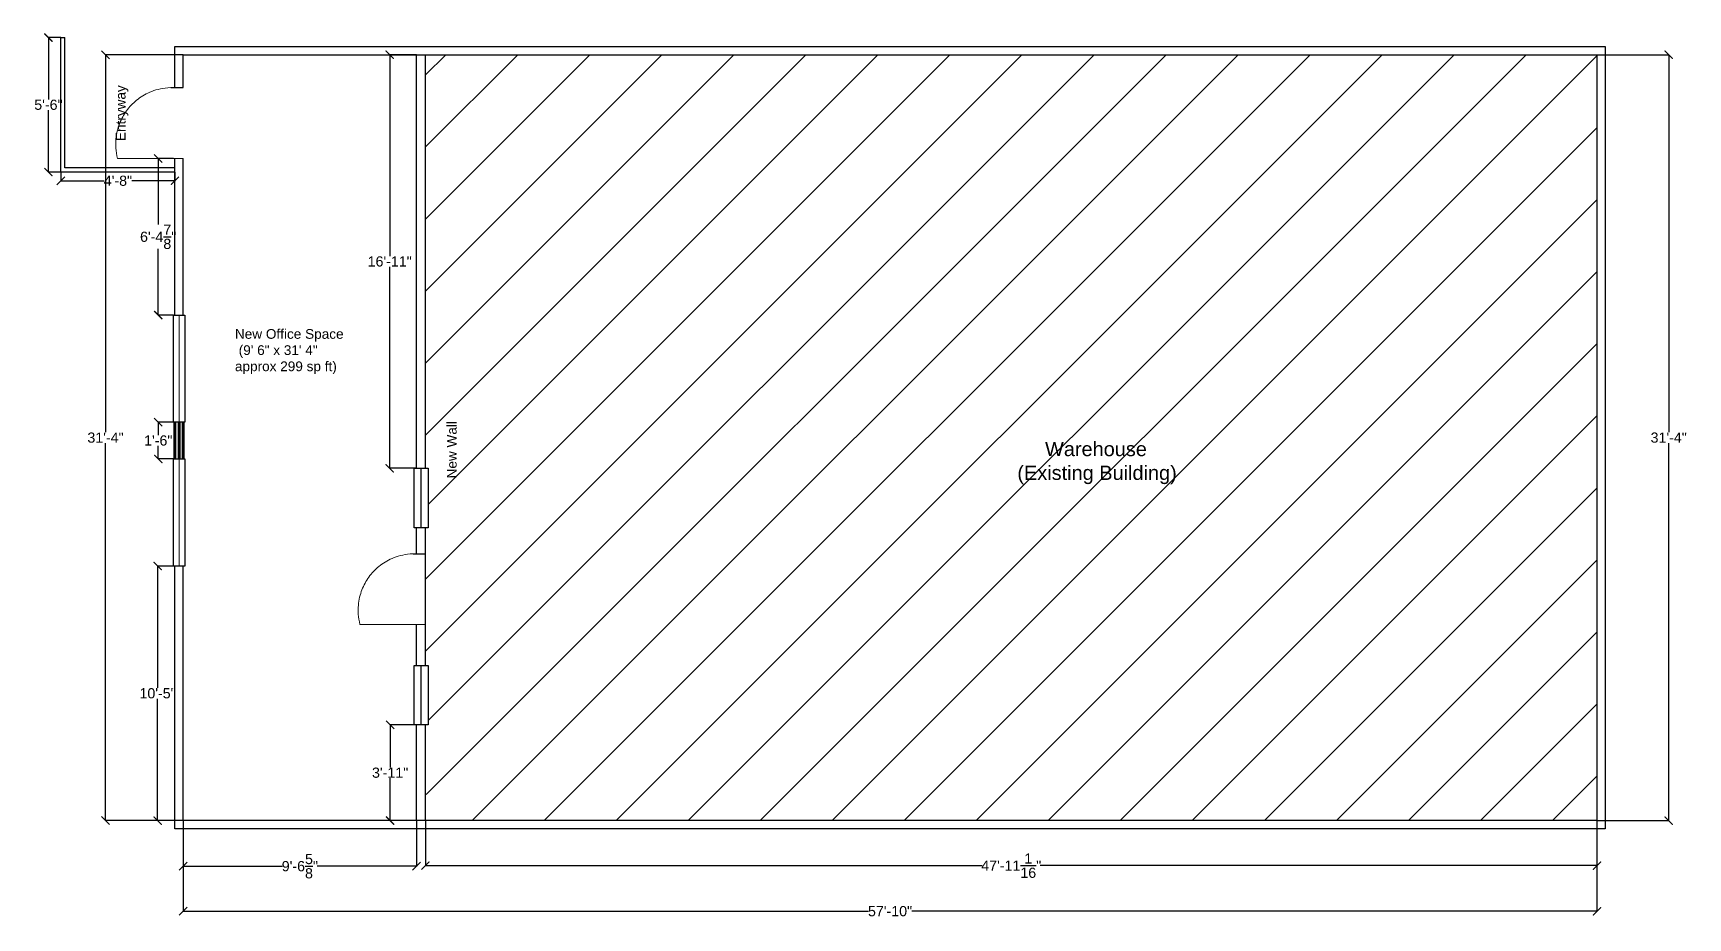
# Model space of a CAD drawing. Header units: inches. Extents: x -323 to 3091, y -1634 to 976.
# Drawn here: x -291 to 522, y -335 to 100 of the extents above; entities that cross this region are included whole.
import ezdxf

# ---------------------------------------------------------------- set-up
doc = ezdxf.new("R2010")
doc.units = ezdxf.units.IN
doc.header["$MEASUREMENT"] = 0
doc.layers.add('PDF2_Geometry', color=7, linetype='Continuous')
doc.layers.add('PDF2_Text', color=7, linetype='Continuous')
doc.styles.add('PDF Arial', font='arial.ttf')
doc.styles.get("Standard").update_dxf_attribs({"font": 'arial.ttf'})
doc.dimstyles.get("Standard").update_dxf_attribs({"dimtxt": 5, "dimasz": 0.18, "dimexe": 0.18, "dimexo": 0.0625, "dimgap": 0.09, "dimtad": 0, "dimtih": 1, "dimtoh": 1, "dimdec": 4, "dimzin": 0, "dimdsep": 46, "dimlunit": 4, "dimtxsty": 'Standard', "dimcen": 0.09, "dimadec": 0, "dimazin": 0, "dimtfac": 1, "dimtdec": 4, "dimtofl": 0, "dimtmove": 0, "dimatfit": 3, "dimfxl": 1, "dimtolj": 1, "dimtzin": 0, "dimarcsym": 0})

# ---------------------------------------------------------------- blocks, each defined once
blk = doc.blocks.new('_ArchTick')
at = {"color": 0, "linetype": 'ByBlock', "const_width": 0.15}
blk.add_lwpolyline([(-0.5, -0.5), (0.5, 0.5)], dxfattribs=at)
blk = doc.blocks.new('*D3')
at = {"color": 0, "lineweight": -2, "transparency": 16777216}
for p, q in [((-216.98, -286.88), (-216.98, -331.47)), ((477.04, -286.88), (477.04, -331.47)), ((-216.98, -331.29), (119.41, -331.29)), ((477.04, -331.29), (140.65, -331.29))]:
    blk.add_line(p, q, dxfattribs=at)
at = {"layer": 'Defpoints', "color": 0, "transparency": 16777216}
for p in [(-216.98, -286.81), (477.04, -286.81), (-216.98, -331.29)]:
    blk.add_point(p, dxfattribs=at)
at = {"color": 0, "lineweight": -2, "transparency": 16777216, "xscale": 4, "yscale": 4, "zscale": 4, "rotation": 180}
blk.add_blockref('_ArchTick', (-216.98, -331.29), dxfattribs=at)
at = {"color": 0, "lineweight": -2, "transparency": 16777216, "xscale": 4, "yscale": 4, "zscale": 4}
blk.add_blockref('_ArchTick', (477.04, -331.29), dxfattribs=at)
at = {"color": 1, "transparency": 16777216, "insert": (130.03, -331.29), "char_height": 5, "attachment_point": 5}
blk.add_mtext('\\A1;57\'-10"', dxfattribs=at)
blk = doc.blocks.new('*D4')
at = {"color": 0, "lineweight": -2, "transparency": 16777216}
for p, q in [((477.1, 89.19), (512.42, 89.19)), ((512.24, 89.19), (512.24, -96.17)), ((512.24, -286.81), (512.24, -101.45)), ((477.1, -286.81), (512.42, -286.81))]:
    blk.add_line(p, q, dxfattribs=at)
at = {"layer": 'Defpoints', "color": 0, "transparency": 16777216}
for p in [(477.04, 89.19), (512.24, 89.19), (477.04, -286.81)]:
    blk.add_point(p, dxfattribs=at)
at = {"color": 0, "lineweight": -2, "transparency": 16777216, "xscale": 4, "yscale": 4, "zscale": 4}
for p, rotation in [((512.24, 89.19), 90), ((512.24, -286.81), 270)]:
    blk.add_blockref('_ArchTick', p, dxfattribs=dict(at, rotation=rotation))
at = {"color": 1, "transparency": 16777216, "insert": (512.24, -98.81), "char_height": 5, "attachment_point": 5}
blk.add_mtext('\\A1;31\'-4"', dxfattribs=at)
blk = doc.blocks.new('*D5')
at = {"color": 0, "lineweight": -2, "transparency": 16777216}
for p, q in [((-216.98, -286.88), (-216.98, -309.35)), ((-102.37, -286.88), (-102.37, -309.35)), ((-216.98, -309.17), (-168.24, -309.17)), ((-102.37, -309.17), (-151.12, -309.17))]:
    blk.add_line(p, q, dxfattribs=at)
at = {"layer": 'Defpoints', "color": 0, "transparency": 16777216}
for p in [(-216.98, -286.81), (-102.37, -286.81), (-216.98, -309.17)]:
    blk.add_point(p, dxfattribs=at)
at = {"color": 0, "lineweight": -2, "transparency": 16777216, "xscale": 4, "yscale": 4, "zscale": 4, "rotation": 180}
blk.add_blockref('_ArchTick', (-216.98, -309.17), dxfattribs=at)
at = {"color": 0, "lineweight": -2, "transparency": 16777216, "xscale": 4, "yscale": 4, "zscale": 4}
blk.add_blockref('_ArchTick', (-102.37, -309.17), dxfattribs=at)
at = {"color": 1, "transparency": 16777216, "insert": (-159.68, -309.17), "char_height": 5, "attachment_point": 5}
blk.add_mtext('\\A1;9\'-6{\\H1x;\\S5/8;}"', dxfattribs=at)
blk = doc.blocks.new('*D9')
at = {"color": 0, "lineweight": -2, "transparency": 16777216}
for p, q in [((-276.98, 31.53), (-276.98, 27.11)), ((-276.98, 27.29), (-255.81, 27.29)), ((-220.98, 27.29), (-242.14, 27.29)), ((-220.98, 31.53), (-220.98, 27.11))]:
    blk.add_line(p, q, dxfattribs=at)
at = {"layer": 'Defpoints', "color": 0, "transparency": 16777216}
for p in [(-276.98, 31.59), (-276.98, 27.29), (-220.98, 31.59)]:
    blk.add_point(p, dxfattribs=at)
at = {"color": 0, "lineweight": -2, "transparency": 16777216, "xscale": 4, "yscale": 4, "zscale": 4, "rotation": 180}
blk.add_blockref('_ArchTick', (-276.98, 27.29), dxfattribs=at)
at = {"color": 0, "lineweight": -2, "transparency": 16777216, "xscale": 4, "yscale": 4, "zscale": 4}
blk.add_blockref('_ArchTick', (-220.98, 27.29), dxfattribs=at)
at = {"color": 1, "transparency": 16777216, "insert": (-248.98, 27.29), "char_height": 5, "attachment_point": 5}
blk.add_mtext('\\A1;4\'-8"', dxfattribs=at)
blk = doc.blocks.new('*D10')
at = {"color": 0, "lineweight": -2, "transparency": 16777216}
for p, q in [((-277.04, 97.6), (-283.28, 97.6)), ((-283.1, 97.6), (-283.1, 67.24)), ((-283.1, 31.59), (-283.1, 61.95)), ((-277.04, 31.59), (-283.28, 31.59))]:
    blk.add_line(p, q, dxfattribs=at)
at = {"layer": 'Defpoints', "color": 0, "transparency": 16777216}
for p in [(-283.1, 97.6), (-276.98, 97.6), (-276.98, 31.59)]:
    blk.add_point(p, dxfattribs=at)
at = {"color": 0, "lineweight": -2, "transparency": 16777216, "xscale": 4, "yscale": 4, "zscale": 4}
for p, rotation in [((-283.1, 97.6), 90), ((-283.1, 31.59), 270)]:
    blk.add_blockref('_ArchTick', p, dxfattribs=dict(at, rotation=rotation))
at = {"color": 1, "transparency": 16777216, "insert": (-283.1, 64.59), "char_height": 5, "attachment_point": 5}
blk.add_mtext('\\A1;5\'-6"', dxfattribs=at)
blk = doc.blocks.new('*D11')
at = {"color": 0, "lineweight": -2, "transparency": 16777216}
for p, q in [((-219.08, -161.84), (-229.7, -161.84)), ((-229.52, -161.84), (-229.52, -221.68)), ((-229.52, -286.81), (-229.52, -226.97)), ((-217.04, -286.81), (-229.7, -286.81))]:
    blk.add_line(p, q, dxfattribs=at)
at = {"layer": 'Defpoints', "color": 0, "transparency": 16777216}
for p in [(-229.52, -161.84), (-219.01, -161.84), (-216.98, -286.81)]:
    blk.add_point(p, dxfattribs=at)
at = {"color": 0, "lineweight": -2, "transparency": 16777216, "xscale": 4, "yscale": 4, "zscale": 4}
for p, rotation in [((-229.52, -161.84), 90), ((-229.52, -286.81), 270)]:
    blk.add_blockref('_ArchTick', p, dxfattribs=dict(at, rotation=rotation))
at = {"color": 1, "transparency": 16777216, "insert": (-229.52, -224.32), "char_height": 5, "attachment_point": 5}
blk.add_mtext('\\A1;10\'-5"', dxfattribs=at)
blk = doc.blocks.new('*D12')
at = {"color": 0, "lineweight": -2, "transparency": 16777216}
for p, q in [((-221.04, -91.21), (-229.36, -91.21)), ((-229.18, -91.21), (-229.18, -97.58)), ((-229.18, -109.24), (-229.18, -102.87)), ((-221.04, -109.24), (-229.36, -109.24))]:
    blk.add_line(p, q, dxfattribs=at)
at = {"layer": 'Defpoints', "color": 0, "transparency": 16777216}
for p in [(-229.18, -91.21), (-220.98, -91.21), (-220.98, -109.24)]:
    blk.add_point(p, dxfattribs=at)
at = {"color": 0, "lineweight": -2, "transparency": 16777216, "xscale": 4, "yscale": 4, "zscale": 4}
for p, rotation in [((-229.18, -91.21), 90), ((-229.18, -109.24), 270)]:
    blk.add_blockref('_ArchTick', p, dxfattribs=dict(at, rotation=rotation))
at = {"color": 1, "transparency": 16777216, "insert": (-229.18, -100.22), "char_height": 5, "attachment_point": 5}
blk.add_mtext('\\A1;1\'-6"', dxfattribs=at)
blk = doc.blocks.new('*D13')
at = {"color": 0, "lineweight": -2, "transparency": 16777216}
for p, q in [((-217.04, 89.19), (-255.26, 89.19)), ((-255.08, 89.19), (-255.08, -96.17)), ((-255.08, -286.81), (-255.08, -101.45)), ((-221.04, -286.81), (-255.26, -286.81))]:
    blk.add_line(p, q, dxfattribs=at)
at = {"layer": 'Defpoints', "color": 0, "transparency": 16777216}
for p in [(-255.08, 89.19), (-216.98, 89.19), (-220.98, -286.81)]:
    blk.add_point(p, dxfattribs=at)
at = {"color": 0, "lineweight": -2, "transparency": 16777216, "xscale": 4, "yscale": 4, "zscale": 4}
for p, rotation in [((-255.08, 89.19), 90), ((-255.08, -286.81), 270)]:
    blk.add_blockref('_ArchTick', p, dxfattribs=dict(at, rotation=rotation))
at = {"color": 1, "transparency": 16777216, "insert": (-255.08, -98.81), "char_height": 5, "attachment_point": 5}
blk.add_mtext('\\A1;31\'-4"', dxfattribs=at)
blk = doc.blocks.new('*D14')
at = {"color": 0, "lineweight": -2, "transparency": 16777216}
for p, q in [((-221.78, 38.27), (-229.41, 38.27)), ((-229.23, 38.27), (-229.23, 5.82)), ((-229.23, -38.61), (-229.23, -6.16)), ((-221.78, -38.61), (-229.41, -38.61))]:
    blk.add_line(p, q, dxfattribs=at)
at = {"layer": 'Defpoints', "color": 0, "transparency": 16777216}
for p in [(-229.23, 38.27), (-221.72, 38.27), (-221.72, -38.61)]:
    blk.add_point(p, dxfattribs=at)
at = {"color": 0, "lineweight": -2, "transparency": 16777216, "xscale": 4, "yscale": 4, "zscale": 4}
for p, rotation in [((-229.23, 38.27), 90), ((-229.23, -38.61), 270)]:
    blk.add_blockref('_ArchTick', p, dxfattribs=dict(at, rotation=rotation))
at = {"color": 1, "transparency": 16777216, "insert": (-229.23, -0.17), "char_height": 5, "attachment_point": 5}
blk.add_mtext('\\A1;6\'-4{\\H1x;\\S7/8;}"', dxfattribs=at)
blk = doc.blocks.new('*D15')
at = {"color": 0, "lineweight": -2, "transparency": 16777216}
for p, q in [((-102.44, -239.82), (-115.55, -239.82)), ((-115.37, -239.82), (-115.37, -260.67)), ((-115.37, -286.81), (-115.37, -265.96)), ((-102.44, -286.81), (-115.55, -286.81))]:
    blk.add_line(p, q, dxfattribs=at)
at = {"layer": 'Defpoints', "color": 0, "transparency": 16777216}
for p in [(-115.37, -239.82), (-102.37, -239.82), (-102.37, -286.81)]:
    blk.add_point(p, dxfattribs=at)
at = {"color": 0, "lineweight": -2, "transparency": 16777216, "xscale": 4, "yscale": 4, "zscale": 4}
for p, rotation in [((-115.37, -239.82), 90), ((-115.37, -286.81), 270)]:
    blk.add_blockref('_ArchTick', p, dxfattribs=dict(at, rotation=rotation))
at = {"color": 1, "transparency": 16777216, "insert": (-115.37, -263.31), "char_height": 5, "attachment_point": 5}
blk.add_mtext('\\A1;3\'-11"', dxfattribs=at)
blk = doc.blocks.new('*D16')
at = {"color": 0, "lineweight": -2, "transparency": 16777216}
for p, q in [((-102.44, 89.19), (-115.76, 89.19)), ((-115.58, 89.19), (-115.58, -9.68)), ((-115.58, -113.83), (-115.58, -14.96)), ((-102.44, -113.83), (-115.76, -113.83))]:
    blk.add_line(p, q, dxfattribs=at)
at = {"layer": 'Defpoints', "color": 0, "transparency": 16777216}
for p in [(-102.37, 89.19), (-115.58, -113.83), (-102.37, -113.83)]:
    blk.add_point(p, dxfattribs=at)
at = {"color": 0, "lineweight": -2, "transparency": 16777216, "xscale": 4, "yscale": 4, "zscale": 4}
for p, rotation in [((-115.58, 89.19), 90), ((-115.58, -113.83), 270)]:
    blk.add_blockref('_ArchTick', p, dxfattribs=dict(at, rotation=rotation))
at = {"color": 1, "transparency": 16777216, "insert": (-115.58, -12.32), "char_height": 5, "attachment_point": 5}
blk.add_mtext('\\A1;16\'-11"', dxfattribs=at)
blk = doc.blocks.new('*D17')
at = {"color": 0, "lineweight": -2, "transparency": 16777216}
for p, q in [((-98.02, -286.88), (-98.02, -309.09)), ((477.04, -286.88), (477.04, -309.09)), ((-98.02, -308.91), (175.28, -308.91)), ((477.04, -308.91), (203.74, -308.91))]:
    blk.add_line(p, q, dxfattribs=at)
at = {"layer": 'Defpoints', "color": 0, "transparency": 16777216}
for p in [(-98.02, -286.81), (477.04, -286.81), (477.04, -308.91)]:
    blk.add_point(p, dxfattribs=at)
at = {"color": 0, "lineweight": -2, "transparency": 16777216, "xscale": 4, "yscale": 4, "zscale": 4, "rotation": 180}
blk.add_blockref('_ArchTick', (-98.02, -308.91), dxfattribs=at)
at = {"color": 0, "lineweight": -2, "transparency": 16777216, "xscale": 4, "yscale": 4, "zscale": 4}
blk.add_blockref('_ArchTick', (477.04, -308.91), dxfattribs=at)
at = {"color": 1, "transparency": 16777216, "insert": (189.51, -308.91), "char_height": 5, "attachment_point": 5}
blk.add_mtext('\\A1;47\'-11{\\H1x;\\S1/16;}"', dxfattribs=at)

msp = doc.modelspace()

# ---------------------------------------------------------------- hatches: boundary and pattern name
h = msp.add_hatch()
h.set_pattern_fill('ANSI31', color=256, scale=200)
h.set_pattern_definition([(45, (25.195, 61.032), (-17.6777, 17.6777), [])])
h.paths.add_polyline_path([(-98.01536, 89.19481), (-98.01536, -113.83199), (-96.77953, -113.83199), (-96.77953, -143.05317), (-98.01536, -155.86898), (-98.01536, -190.60583), (-98.01536, -210.40661), (-98.00747, -210.5944), (-96.77953, -210.5944), (-96.77953, -239.81558), (-98.01536, -286.81409), (477.03994, -286.81409), (477.03994, 89.19481)])
h.paths.add_polyline_path([(190.1701, -123.42298), (271.93545, -123.42298), (271.93545, -97.21198), (190.1701, -97.21198)], flags=24)
h.paths.add_polyline_path([(-80.11872, -120.51038), (-80.11872, -89.9824), (-89.94976, -89.9824), (-89.94976, -120.51038)], flags=24)

# ---------------------------------------------------------------- linework, layer by layer
for p, q in [((-276.97858, 97.59505), (-274.97836, 97.59505)), ((-223.04173, 73.03825), (-216.97665, 73.03825)), ((-104.08045, -155.83575), (-98.01536, -155.83575)), ((-98.01536, -190.60583), (-98.01536, -155.86898))]:
    msp.add_line(p, q)
at = {"color": 5}
for p, q in [((-100.2113, -143.05346), (-100.2113, -113.83199)), ((-100.2113, -239.81587), (-100.2113, -210.5944))]:
    msp.add_line(p, q, dxfattribs=at)
for points in [[(-221.71782, -91.20853), (-221.71782, -38.60987), (-216.16213, -38.60987), (-216.16213, -91.20853)], [(-221.71782, -161.83524), (-221.71782, -109.23658), (-216.16212, -109.23658), (-216.16212, -161.83524)], [(-103.64307, -143.05317), (-103.64307, -113.83199), (-96.77953, -113.83199), (-96.77953, -143.05317)], [(-103.64307, -239.81558), (-103.64307, -210.5944), (-96.77953, -210.5944), (-96.77953, -239.81558)]]:
    msp.add_lwpolyline(points, close=True, dxfattribs=at)
at = {"layer": 'PDF2_Geometry'}
for points in [[(-220.97707, 31.59346), (-276.97858, 31.59346), (-276.97858, 97.59505)], [(-220.97707, 33.59368), (-274.97836, 33.59368), (-274.97836, 97.59505)], [(-220.97708, 73.03825), (-220.97708, 93.19524), (481.04037, 93.19524), (481.04037, -290.81453), (-220.97708, -290.81453), (-220.97708, -161.83524)], [(-216.97665, 73.03825), (-216.97665, 89.19481), (477.03994, 89.19481), (477.03994, -286.81409), (-216.97665, -286.81409), (-216.97665, -161.83524)], [(-102.37434, -113.83199), (-102.37434, 89.19484)], [(-98.01536, -113.83199), (-98.01536, 89.19484)], [(-220.97708, -38.60987), (-220.97708, 38.26817)], [(-216.97665, -38.60987), (-216.97665, 38.26817)], [(-102.37434, -155.86898), (-102.37434, -143.05317)], [(-98.01536, -155.86898), (-98.01536, -143.05317)], [(-102.37434, -210.40661), (-102.37434, -190.60583)], [(-98.01536, -210.40661), (-98.01536, -190.60583)], [(-102.37434, -286.81409), (-102.37434, -239.81558)], [(-98.01536, -286.81409), (-98.01536, -239.81558)]]:
    msp.add_lwpolyline(points, dxfattribs=at)
at = {"layer": 'PDF2_Geometry', "lineweight": 20}
for points in [[(-223.04173, 73.03825), (-224.42689, 72.97179), (-225.73228, 72.84563), (-226.96893, 72.66716), (-228.14604, 72.44377), (-229.26977, 72.18038), (-230.34562, 71.88068), (-231.3779, 71.54837), (-232.37029, 71.1859), (-233.32585, 70.79512), (-234.24643, 70.37849), (-235.13387, 69.93725), (-235.99124, 69.47201), (-236.81853, 68.98523), (-237.61699, 68.47691), (-238.38905, 67.94766), (-239.13472, 67.39934), (-239.85461, 66.83133), (-240.54996, 66.24424), (-241.22137, 65.6393), (-241.86823, 65.01652), (-242.49238, 64.37588), (-243.0926, 63.71802), (-243.67073, 63.04293), (-244.22553, 62.34999), (-244.75824, 61.64043), (-245.26763, 60.91365), (-245.75431, 60.17024), (-246.21828, 59.40899), (-246.65894, 58.63051), (-247.07627, 57.83419), (-247.47028, 57.02001), (-247.83974, 56.18738), (-248.18403, 55.33566), (-248.50317, 54.46549), (-248.79591, 53.575), (-249.06165, 52.66421), (-249.29855, 51.7325), (-249.5066, 50.77801), (-249.68335, 49.80014), (-249.82758, 48.79766), (-249.93682, 47.76933), (-250.00924, 46.71268), (-250.04115, 45.62589), (-250.02949, 44.50586), (-249.97057, 43.35014), (-249.85826, 42.15442), (-249.68642, 40.91377), (-249.44584, 39.62143), (-249.12487, 38.26817), (-216.97665, 38.26817)], [(-104.08045, -155.83575), (-105.46562, -155.90222), (-106.771, -156.02837), (-108.00765, -156.20684), (-109.18477, -156.43023), (-110.30849, -156.69362), (-111.38435, -156.99332), (-112.41662, -157.32563), (-113.40901, -157.6881), (-114.36457, -158.07888), (-115.28516, -158.49551), (-116.1726, -158.93675), (-117.02996, -159.40199), (-117.85726, -159.88877), (-118.65571, -160.39709), (-119.42777, -160.92634), (-120.17344, -161.47466), (-120.89334, -162.04267), (-121.58868, -162.62976), (-122.26009, -163.2347), (-122.90696, -163.85749), (-123.53111, -164.49812), (-124.13133, -165.15598), (-124.70945, -165.83107), (-125.26426, -166.52401), (-125.79697, -167.23357), (-126.30636, -167.96035), (-126.79304, -168.70376), (-127.25701, -169.46501), (-127.69766, -170.24349), (-128.11499, -171.03981), (-128.509, -171.85399), (-128.87846, -172.68662), (-129.22276, -173.53834), (-129.54189, -174.40851), (-129.83464, -175.299), (-130.10038, -176.20979), (-130.33728, -177.1415), (-130.54533, -178.09599), (-130.72208, -179.07386), (-130.8663, -180.07634), (-130.97555, -181.10468), (-131.04796, -182.16132), (-131.07988, -183.24811), (-131.06822, -184.36814), (-131.0093, -185.52386), (-130.89699, -186.71958), (-130.72515, -187.96023), (-130.48457, -189.25257), (-130.16359, -190.60583), (-98.01536, -190.60583)]]:
    msp.add_lwpolyline(points, dxfattribs=at)
at = {"layer": 'PDF2_Geometry', "color": 5, "lineweight": 18}
for points in [[(-218.97687, -91.20853), (-218.97687, -38.60987)], [(-218.97686, -161.83524), (-218.97686, -109.23658)]]:
    msp.add_lwpolyline(points, dxfattribs=at)
at = {"layer": 'PDF2_Geometry', "lineweight": 120}
for points in [[(-220.97708, -109.23658), (-220.97708, -91.20853)], [(-218.97687, -109.23658), (-218.97687, -91.20853)], [(-216.97665, -109.23658), (-216.97665, -91.20853)]]:
    msp.add_lwpolyline(points, dxfattribs=at)

# ---------------------------------------------------------------- texts
at = {"layer": 'PDF2_Text', "char_height": 4.77071, "attachment_point": 7, "rotation": 90, "style": 'PDF Arial'}
for s, insert in [('Entryway', (-243.82523, 46.79396)), ('New Wall', (-82.64563, -118.81004))]:
    msp.add_mtext(s, dxfattribs=dict(at, insert=insert))
at = {"layer": 'PDF2_Text', "insert": (-191.55324, -67.60997), "char_height": 4.7707095, "attachment_point": 7, "style": 'PDF Arial'}
msp.add_mtext('New Office Space\\P (9\' 6" x 31\' 4" \\Papprox 299 sp ft)', dxfattribs=at)
at = {"layer": 'PDF2_Text', "insert": (192.51219, -121.65866), "char_height": 7, "width": 84.0063511, "attachment_point": 7, "style": 'PDF Arial'}
msp.add_mtext('     Warehouse\\P(Existing Building)', dxfattribs=at)

# ---------------------------------------------------------------- dimensions: what is measured, and where the dimension line sits
at = {"color": 3}
for base, p1, p2, angle, picture, middle in [((-283.09625, 97.59505), (-276.97858, 31.59346), (-276.97858, 97.59505), 90, '*D10', (-283.09625, 64.59425)), ((-255.07994, 89.19481), (-220.97708, -286.81409), (-216.97665, 89.19481), 90, '*D13', (-255.07994, -98.80964)), ((-115.5757, -113.83199), (-102.37434, 89.19484), (-102.37434, -113.83199), 90, '*D16', (-115.5757, -12.31857)), ((-229.22694, 38.26817), (-221.71782, -38.60987), (-221.71782, 38.26817), 90, '*D14', (-229.22694, -0.17085)), ((-276.97858, 27.28551), (-220.97707, 31.59346), (-276.97858, 31.59346), 180, '*D9', (-248.97782, 27.28551)), ((-229.178531, -91.208531), (-220.977084, -109.236576), (-220.977084, -91.208531), 90, '*D12', (-229.178531, -100.222554)), ((-229.515279, -161.835239), (-216.976647, -286.814093), (-219.013743, -161.835239), 90, '*D11', (-229.515279, -224.324666)), ((-115.37304, -239.81558), (-102.37434, -286.81409), (-102.37434, -239.81558), 90, '*D15', (-115.37304, -263.31484)), ((-216.97665, -331.2921), (477.03994, -286.81409), (-216.97665, -286.81409), 180, '*D3', (130.03165, -331.2921)), ((-216.97665, -309.17435), (-102.37434, -286.81409), (-216.97665, -286.81409), 180, '*D5', (-159.6755, -309.17435)), ((477.03994, -308.91451), (-98.01536, -286.81409), (477.03994, -286.81409), 180, '*D17', (189.51229, -308.91451))]:
    dim = msp.add_linear_dim(base=base, p1=p1, p2=p2, angle=angle, dimstyle='Standard', override={"dimasz": 4, "dimblk1": 'ArchTick', "dimblk2": 'ArchTick', "dimsah": 1, "dimclrt": 1}, dxfattribs=at)
    dim.commit()
    dim.dimension.update_dxf_attribs({"geometry": picture, "text_midpoint": middle})
dim = msp.add_linear_dim(base=(512.23592, 89.19481), p1=(477.03994, -286.81409), p2=(477.03994, 89.19481), angle=90, dimstyle='Standard', override={"dimasz": 4, "dimblk1": 'ArchTick', "dimblk2": 'ArchTick', "dimsah": 1, "dimclrt": 1}, dxfattribs=at)
dim.commit()
dim.dimension.update_dxf_attribs({"geometry": '*D4', "text_midpoint": (512.23592, -98.80964), "dimtype": 160})

doc.saveas('drawing.dxf')
